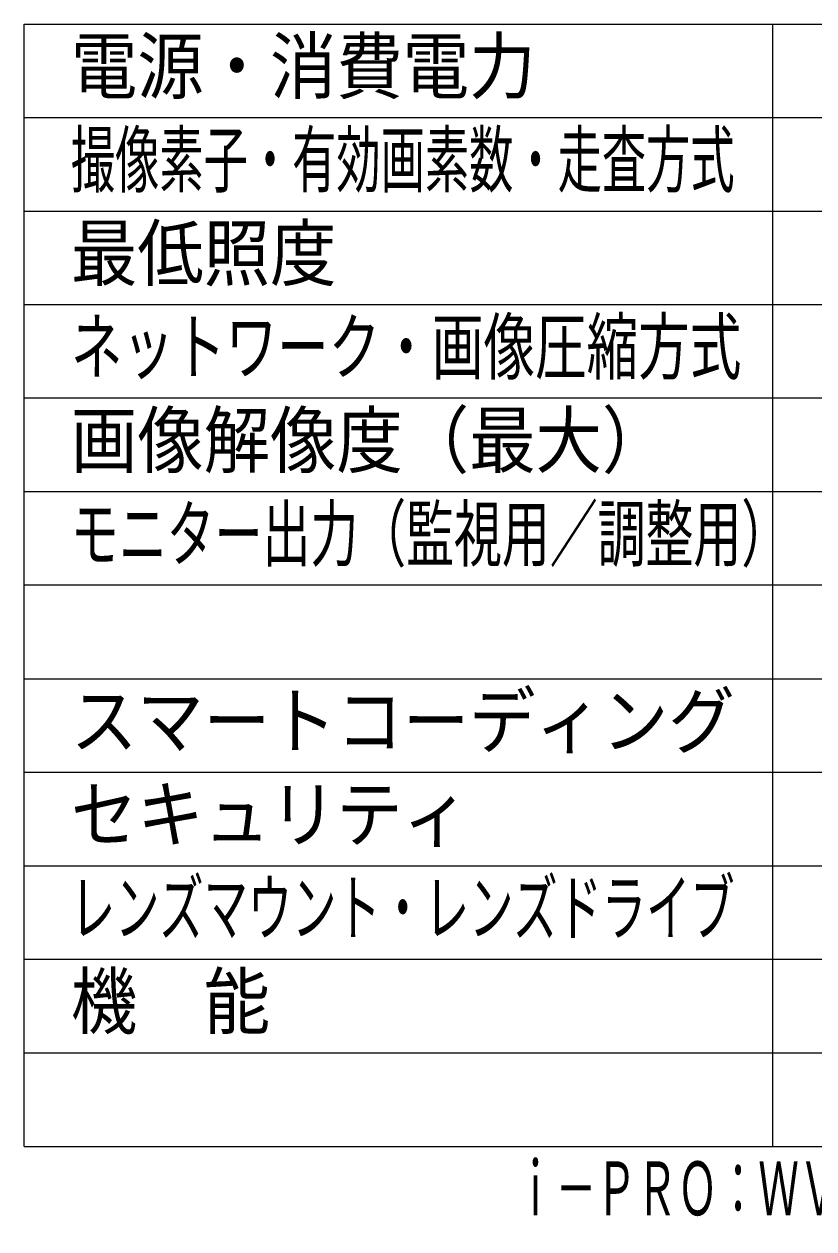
# Model space of a CAD drawing. Units: millimetres on the paper. Extents: x -62 to 63, y -59 to 59.
# Drawn here: x -62.5 to -20.3, y -59 to 5.4 of the extents above; entities that cross this region are included whole.
import ezdxf
from ezdxf.enums import TextEntityAlignment as Align

# ---------------------------------------------------------------- set-up
doc = ezdxf.new("R2010")
doc.units = ezdxf.units.MM
doc.layers.add('0-0_MOJI1', color=7, linetype='Continuous')
doc.layers.add('0-5_相当品', color=4, linetype='Continuous')
doc.layers.add('0-4_WAKU', color=4, linetype='Continuous', lineweight=9)
doc.styles.add('ＭＳ ゴシック', font='')
doc.styles.get('ＭＳ ゴシック').set_extended_font_data('MS Gothic')

msp = doc.modelspace()

# ---------------------------------------------------------------- linework, layer by layer
at = {"layer": '0-4_WAKU', "color": 3}
for p, q in [((-62.489, -54.582), (-62.489, 5.418)), ((-62.489, 5.418), (62.511, 5.418)), ((-22.489, -54.582), (-22.489, 5.418)), ((-62.489, -54.582), (62.511, -54.582))]:
    msp.add_line(p, q, dxfattribs=at)
at = {"layer": '0-4_WAKU'}
for p, q in [((-62.489, 0.418), (62.511, 0.418)), ((-62.489, -4.582), (62.511, -4.582)), ((-62.489, -9.582), (62.511, -9.582)), ((62.511, -14.582), (-62.489, -14.582)), ((62.511, -19.582), (-62.489, -19.582)), ((62.511, -24.582), (-62.489, -24.582)), ((-62.489, -29.582), (62.511, -29.582)), ((-62.489, -34.582), (62.511, -34.582)), ((-62.489, -39.582), (62.511, -39.582)), ((-62.489, -44.582), (62.511, -44.582)), ((-62.489, -49.582), (62.511, -49.582))]:
    msp.add_line(p, q, dxfattribs=at)

# ---------------------------------------------------------------- texts
at = {"layer": '0-0_MOJI1', "style": 'ＭＳ ゴシック'}
for s, height, width, p in [('電源・消費電力', 2.889, 0.9, (-59.989, 0.863)), ('撮像素子・有効画素数・走査方式', 2.889, 0.6, (-59.989, -4.137)), ('最低照度', 2.889, 0.9, (-59.989, -9.137)), ('ネットワーク・画像圧縮方式', 2.886, 0.7, (-59.989, -14.137)), ('画像解像度（最大）', 2.889, 0.9, (-59.989, -19.137)), ('モニター出力（監視用／調整用）', 2.886, 0.65, (-59.989, -24.137)), ('スマートコーディング', 2.889, 0.9, (-59.989, -34.137)), ('セキュリティ', 2.889, 0.9, (-59.989, -39.137)), ('レンズマウント・レンズドライブ', 2.889, 0.6, (-59.989, -44.137)), ('機\u3000能', 2.889, 0.9, (-59.989, -49.137))]:
    msp.add_text(s, height=height, dxfattribs=dict(at, width=width)).set_placement(p, align=Align.BOTTOM_LEFT)
at = {"layer": '0-5_相当品', "style": 'ＭＳ ゴシック', "width": 0.55}
msp.add_text('ｉ－ＰＲＯ：ＷＶ－Ｓ１１３６Ｄ＋Ｍ１３ＶＧ２８８ＩＲ＋ＷＶ－ＣＰ１ＣＵＸ＋ＷＶ－Ｑ１８１ＵＸ', height=2.886, dxfattribs=at).set_placement((-36.249, -59.137), align=Align.BOTTOM_LEFT)

doc.saveas('drawing.dxf')
